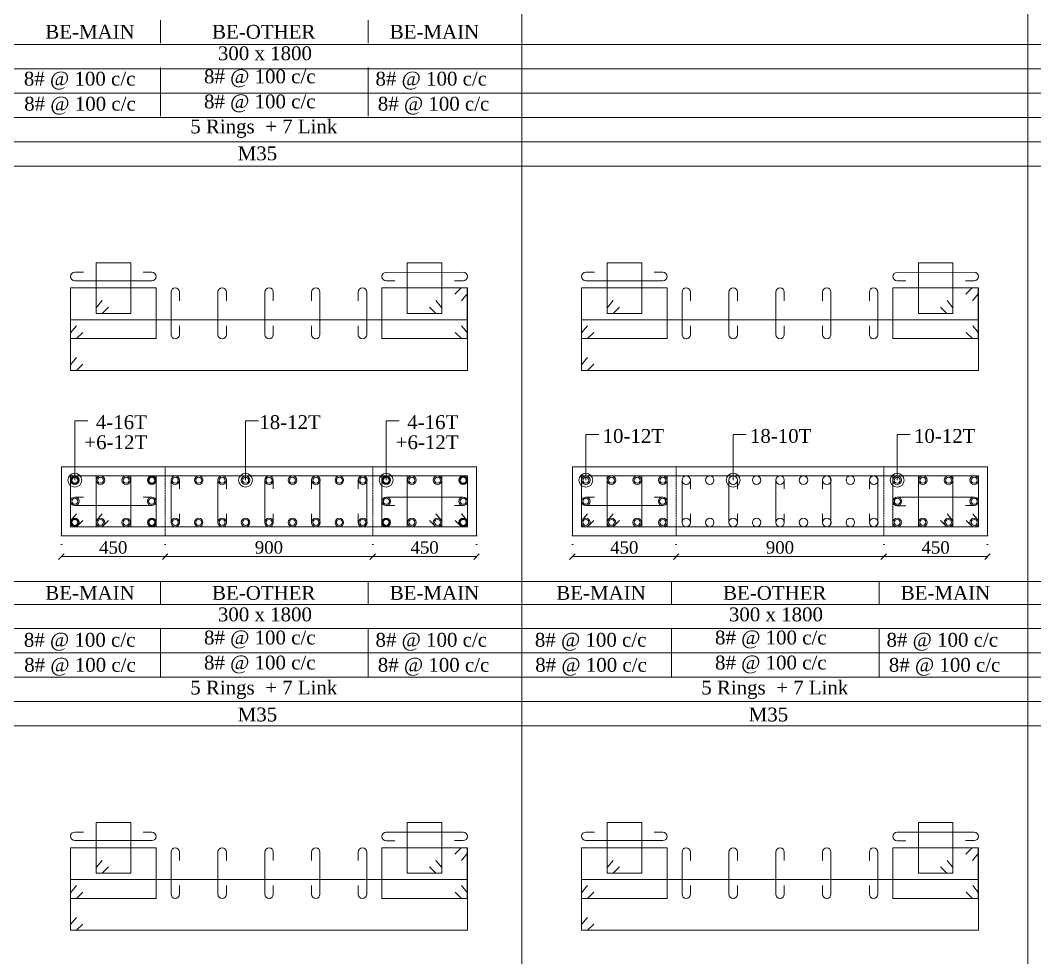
# Model space of a CAD drawing. Header units: millimetres. Extents: x 303 to 27724, y 300 to 68956.
# Drawn here: x 10195 to 14593, y 60667 to 64733 of the extents above; entities that cross this region are included whole.
import ezdxf

# ---------------------------------------------------------------- set-up
doc = ezdxf.new("R2010")
doc.units = ezdxf.units.MM
doc.linetypes.add('( Hidden )', pattern=[0.375, 0.25, -0.125])
doc.linetypes.add('DOT2', pattern=[0.125, 0, -0.125])
doc.layers.get('Defpoints').update_dxf_attribs({"lineweight": 0})
for name, color, linetype, lineweight in [('S-COL. STEEL DIA', 1, 'Continuous', 9), ('S-DIM FOOTING', 7, 'Continuous', 0), ('S-SECTION', 5, 'Continuous', 0), ('S-SECTION MARK', 7, 'Continuous', 0), ('S-SHEET', 7, 'Continuous', 0), ('S-STEEL', 1, 'Continuous', 9), ('S-STEEL-1', 1, 'Continuous', 0), ('S-STEEL-1 C.S.', 106, 'Continuous', 0), ('S-TEXT', 7, 'Continuous', 0)]:
    doc.layers.add(name, color=color, linetype=linetype, lineweight=lineweight)
doc.styles.add('AR', font='ARIALUNI.TTF', dxfattribs={"width": 0.8})
doc.styles.add('S-ROMANS', font='times.ttf')
doc.styles.add('TEXT', font='times.ttf')
doc.dimstyles.new('100', dxfattribs={"dimtxt": 180, "dimasz": 80, "dimexe": 0.18, "dimexo": 0.0625, "dimgap": 1, "dimtad": 1, "dimdec": 0, "dimzin": 0, "dimdsep": 46, "dimtxsty": 'AR', "dimblk": 'DOT', "dimcen": 0.09, "dimse1": 1, "dimse2": 1, "dimclrd": 50, "dimclrt": 256, "dimadec": 0, "dimazin": 0, "dimtfac": 1, "dimtdec": 0, "dimtix": 1, "dimtofl": 0, "dimtmove": 2, "dimatfit": 0, "dimfxl": 1, "dimtolj": 1, "dimtzin": 0, "dimlwd": -1, "dimarcsym": 0})
doc.dimstyles.new('SETU', dxfattribs={"dimtxt": 230, "dimasz": 0.2, "dimexe": 0.1, "dimexo": 0.1, "dimgap": 0.05, "dimtad": 1, "dimdec": 0, "dimzin": 0, "dimdsep": 46, "dimtxsty": 'TEXT', "dimblk": 'OBLIQUE', "dimcen": 0.09, "dimdle": 0.1, "dimclrd": 4, "dimclre": 256, "dimclrt": 256, "dimadec": 1, "dimazin": 0, "dimtfac": 1, "dimtdec": 0, "dimtix": 1, "dimtofl": 0, "dimtmove": 2, "dimatfit": 0, "dimfxl": 1, "dimtolj": 1, "dimtzin": 0, "dimlwd": -1, "dimlwe": -1, "dimarcsym": 1})

# ---------------------------------------------------------------- blocks, each defined once
blk = doc.blocks.new('*U4')
at = {"layer": 'S-COL. STEEL DIA'}
h = blk.add_hatch(color=256, dxfattribs=at)
h.dxf.hatch_style = 1
h.paths.add_polyline_path([(-18.5, 0, 1), (18.5, 0, 1)])
h.paths.add_polyline_path([(13, 0, -1), (-13, 0, -1)], flags=16)
at = {"layer": 'S-COL. STEEL DIA', "lineweight": 5}
for radius in [18.5, 13]:
    blk.add_circle((0, 0), radius, dxfattribs=at)
blk = doc.blocks.new('*U6')
at = {"layer": 'S-COL. STEEL DIA', "lineweight": 5}
for radius in [18.5, 13, 13]:
    blk.add_circle((0, 0), radius, dxfattribs=at)
blk = doc.blocks.new('_Oblique')
at = {"color": 0, "linetype": 'ByBlock', "lineweight": -2}
blk.add_line((-0.5, -0.5), (0.5, 0.5), dxfattribs=at)
blk = doc.blocks.new('*D2076')
at = {"layer": 'Defpoints', "color": 0}
for p in [(10372.5, 62496.2), (10822.5, 62496.2), (10822.5, 62406.3)]:
    blk.add_point(p, dxfattribs=at)
at = {"layer": 'S-DIM FOOTING', "linetype": 'DOT2', "ltscale": 300}
for p, q in [((10372.5, 62496.1), (10372.5, 62406.2)), ((10822.5, 62496.1), (10822.5, 62406.2))]:
    blk.add_line(p, q, dxfattribs=at)
at = {"layer": 'S-DIM FOOTING', "ltscale": 300}
blk.add_line((10372.4, 62406.3), (10822.6, 62406.3), dxfattribs=at)
at = {"layer": 'S-DIM FOOTING', "linetype": 'ByBlock', "xscale": 24, "yscale": 24, "zscale": 24, "rotation": 180}
blk.add_blockref('_Oblique', (10372.5, 62406.3), dxfattribs=at)
at = {"layer": 'S-DIM FOOTING', "linetype": 'ByBlock', "xscale": 24, "yscale": 24, "zscale": 24}
blk.add_blockref('_Oblique', (10822.5, 62406.3), dxfattribs=at)
at = {"layer": 'S-DIM FOOTING', "insert": (10597.5, 62445.8), "char_height": 54, "attachment_point": 5, "style": 'TEXT'}
blk.add_mtext('\\A1;450', dxfattribs=at)
blk = doc.blocks.new('*D2077')
at = {"layer": 'Defpoints', "color": 0}
for p in [(10822.5, 62496.2), (11722.5, 62496.2), (11722.5, 62406.3)]:
    blk.add_point(p, dxfattribs=at)
at = {"layer": 'S-DIM FOOTING', "linetype": 'DOT2', "ltscale": 300}
for p, q in [((10822.5, 62496.1), (10822.5, 62406.2)), ((11722.5, 62496.1), (11722.5, 62406.2))]:
    blk.add_line(p, q, dxfattribs=at)
at = {"layer": 'S-DIM FOOTING', "ltscale": 300}
blk.add_line((10822.4, 62406.3), (11722.6, 62406.3), dxfattribs=at)
at = {"layer": 'S-DIM FOOTING', "linetype": 'ByBlock', "xscale": 24, "yscale": 24, "zscale": 24, "rotation": 180}
blk.add_blockref('_Oblique', (10822.5, 62406.3), dxfattribs=at)
at = {"layer": 'S-DIM FOOTING', "linetype": 'ByBlock', "xscale": 24, "yscale": 24, "zscale": 24}
blk.add_blockref('_Oblique', (11722.5, 62406.3), dxfattribs=at)
at = {"layer": 'S-DIM FOOTING', "insert": (11272.5, 62445.9), "char_height": 54, "attachment_point": 5, "style": 'TEXT'}
blk.add_mtext('\\A1;900', dxfattribs=at)
blk = doc.blocks.new('*D2078')
at = {"layer": 'Defpoints', "color": 0}
for p in [(11722.5, 62496.2), (12172.5, 62496.2), (12172.5, 62406.3)]:
    blk.add_point(p, dxfattribs=at)
at = {"layer": 'S-DIM FOOTING', "linetype": 'DOT2', "ltscale": 300}
for p, q in [((11722.5, 62496.1), (11722.5, 62406.2)), ((12172.5, 62496.1), (12172.5, 62406.2))]:
    blk.add_line(p, q, dxfattribs=at)
at = {"layer": 'S-DIM FOOTING', "ltscale": 300}
blk.add_line((11722.4, 62406.3), (12172.6, 62406.3), dxfattribs=at)
at = {"layer": 'S-DIM FOOTING', "linetype": 'ByBlock', "xscale": 24, "yscale": 24, "zscale": 24, "rotation": 180}
blk.add_blockref('_Oblique', (11722.5, 62406.3), dxfattribs=at)
at = {"layer": 'S-DIM FOOTING', "linetype": 'ByBlock', "xscale": 24, "yscale": 24, "zscale": 24}
blk.add_blockref('_Oblique', (12172.5, 62406.3), dxfattribs=at)
at = {"layer": 'S-DIM FOOTING', "insert": (11947.5, 62445.8), "char_height": 54, "attachment_point": 5, "style": 'TEXT'}
blk.add_mtext('\\A1;450', dxfattribs=at)
blk = doc.blocks.new('_Dot')
at = {"linetype": 'ByBlock', "lineweight": -2}
blk.add_line((-0.5, 0), (-1, 0), dxfattribs=at)
at = {"linetype": 'ByBlock', "const_width": 0.5}
blk.add_lwpolyline([(-0.25, 0, 1), (0.25, 0, 1)], format="xyb", close=True, dxfattribs=at)
blk = doc.blocks.new('*D2121')
at = {"layer": 'Defpoints', "color": 0}
for p in [(12588.1, 62496.2), (13038.1, 62496.2), (13038.1, 62406.3)]:
    blk.add_point(p, dxfattribs=at)
at = {"layer": 'S-DIM FOOTING', "linetype": 'DOT2', "ltscale": 300}
for p, q in [((12588.1, 62496.1), (12588.1, 62406.2)), ((13038.1, 62496.1), (13038.1, 62406.2))]:
    blk.add_line(p, q, dxfattribs=at)
at = {"layer": 'S-DIM FOOTING', "ltscale": 300}
blk.add_line((12588, 62406.3), (13038.2, 62406.3), dxfattribs=at)
at = {"layer": 'S-DIM FOOTING', "linetype": 'ByBlock', "xscale": 24, "yscale": 24, "zscale": 24, "rotation": 180}
blk.add_blockref('_Oblique', (12588.1, 62406.3), dxfattribs=at)
at = {"layer": 'S-DIM FOOTING', "linetype": 'ByBlock', "xscale": 24, "yscale": 24, "zscale": 24}
blk.add_blockref('_Oblique', (13038.1, 62406.3), dxfattribs=at)
at = {"layer": 'S-DIM FOOTING', "insert": (12813.1, 62445.8), "char_height": 54, "attachment_point": 5, "style": 'TEXT'}
blk.add_mtext('\\A1;450', dxfattribs=at)
blk = doc.blocks.new('*D2122')
at = {"layer": 'Defpoints', "color": 0}
for p in [(13038.1, 62496.2), (13938.1, 62496.2), (13938.1, 62406.3)]:
    blk.add_point(p, dxfattribs=at)
at = {"layer": 'S-DIM FOOTING', "linetype": 'DOT2', "ltscale": 300}
for p, q in [((13038.1, 62496.1), (13038.1, 62406.2)), ((13938.1, 62496.1), (13938.1, 62406.2))]:
    blk.add_line(p, q, dxfattribs=at)
at = {"layer": 'S-DIM FOOTING', "ltscale": 300}
blk.add_line((13038, 62406.3), (13938.2, 62406.3), dxfattribs=at)
at = {"layer": 'S-DIM FOOTING', "linetype": 'ByBlock', "xscale": 24, "yscale": 24, "zscale": 24, "rotation": 180}
blk.add_blockref('_Oblique', (13038.1, 62406.3), dxfattribs=at)
at = {"layer": 'S-DIM FOOTING', "linetype": 'ByBlock', "xscale": 24, "yscale": 24, "zscale": 24}
blk.add_blockref('_Oblique', (13938.1, 62406.3), dxfattribs=at)
at = {"layer": 'S-DIM FOOTING', "insert": (13488.1, 62445.9), "char_height": 54, "attachment_point": 5, "style": 'TEXT'}
blk.add_mtext('\\A1;900', dxfattribs=at)
blk = doc.blocks.new('*D2123')
at = {"layer": 'Defpoints', "color": 0}
for p in [(13938.1, 62496.2), (14388.1, 62496.2), (14388.1, 62406.3)]:
    blk.add_point(p, dxfattribs=at)
at = {"layer": 'S-DIM FOOTING', "linetype": 'DOT2', "ltscale": 300}
for p, q in [((13938.1, 62496.1), (13938.1, 62406.2)), ((14388.1, 62496.1), (14388.1, 62406.2))]:
    blk.add_line(p, q, dxfattribs=at)
at = {"layer": 'S-DIM FOOTING', "ltscale": 300}
blk.add_line((13938, 62406.3), (14388.2, 62406.3), dxfattribs=at)
at = {"layer": 'S-DIM FOOTING', "linetype": 'ByBlock', "xscale": 24, "yscale": 24, "zscale": 24, "rotation": 180}
blk.add_blockref('_Oblique', (13938.1, 62406.3), dxfattribs=at)
at = {"layer": 'S-DIM FOOTING', "linetype": 'ByBlock', "xscale": 24, "yscale": 24, "zscale": 24}
blk.add_blockref('_Oblique', (14388.1, 62406.3), dxfattribs=at)
at = {"layer": 'S-DIM FOOTING', "insert": (14163.1, 62445.8), "char_height": 54, "attachment_point": 5, "style": 'TEXT'}
blk.add_mtext('\\A1;450', dxfattribs=at)
blk = doc.blocks.new('*U74')
at = {"layer": 'S-COL. STEEL DIA', "lineweight": 5}
blk.add_circle((0, 0), 18.5, dxfattribs=at)

msp = doc.modelspace()

# ---------------------------------------------------------------- linework, layer by layer
at = {"layer": 'S-SECTION', "elevation": 7.6}
for points in [[(12172.5, 62496.2), (12172.5, 62796.2), (10372.5, 62796.2), (10372.5, 62496.2)], [(14388.1, 62496.2), (14388.1, 62796.2), (12588.1, 62796.2), (12588.1, 62496.2)]]:
    msp.add_lwpolyline(points, close=True, dxfattribs=at)
at = {"layer": 'S-SHEET'}
for p, q in [((12369.1, 68956, -0.3), (12369.1, 299.8, 0.2)), ((14562.7, 68956, 0.5), (14562.7, 299.8, 1)), ((10803, 64732.5, -15.3), (10803, 64633, -15.3)), ((11703, 64732.5, -15.3), (11703, 64633, -15.3)), ((303, 64627.5, -1.1), (27724.1, 64627.5, -1.1)), ((303, 64522.2, -1.1), (27724.1, 64522.2, -1.1)), ((303, 64522.2, -1.1), (27724.1, 64522.2, -1.1)), ((10803, 64527.7, -15.3), (10803, 64316.4, -15.3)), ((11703, 64527.7, -15.3), (11703, 64316.4, -15.3)), ((303, 64416.4, -1.1), (27724.1, 64416.4, -1.1)), ((303, 64310.9, -1.1), (27724.1, 64310.9, -1.1)), ((303, 64205.4, -1.1), (27724.1, 64205.4, -1.1)), ((303, 62298.9, 6.9), (27724.1, 62298.9, 6.9)), ((10803, 62298.8, -7.4), (10803, 62199.2, -7.4)), ((11703, 62298.8, -7.4), (11703, 62199.2, -7.4)), ((13018.5, 62298.8, -8.1), (13018.5, 62199.2, -8.1)), ((13918.5, 62298.8, -8.1), (13918.5, 62199.2, -8.1)), ((303, 62199.4, -1), (27724.1, 62199.4, -1)), ((303, 62199.4, 7.1), (27724.1, 62199.4, 7)), ((303, 62094.2, -1), (27724.1, 62094.2, -1)), ((303, 62094.2, -1), (27724.1, 62094.2, -1)), ((10803, 62094, -7.4), (10803, 61882.7, -7.4)), ((11703, 62094, -7.4), (11703, 61882.7, -7.4)), ((13018.5, 62094, -8.1), (13018.5, 61882.7, -8.1)), ((13918.5, 62094, -8.1), (13918.5, 61882.7, -8.1)), ((303, 61988.4, -1), (27724.1, 61988.4, -1)), ((303, 61882.9, -1), (27724.1, 61882.9, -1)), ((303, 61777.4, -1), (27724.1, 61777.4, -1))]:
    msp.add_line(p, q, dxfattribs=at)
at = {"layer": 'S-SHEET', "color": 0}
for p, q in [((303, 64099.9, -1.1), (27724.1, 64099.9, -1.1)), ((303, 61671.9, -1), (27724.1, 61671.9, -1))]:
    msp.add_line(p, q, dxfattribs=at)
at = {"layer": 'S-STEEL', "color": 3}
for points, elevation in [([(10468.7, 63639.9), (10431, 63639.9, 1), (10431, 63603), (10764.9, 63602.7, 1), (10764.9, 63639.6), (10727.6, 63639.6)], 7.2), ([(11818.7, 63602.3), (11781, 63602.3, -1), (11781, 63639.2), (12114.9, 63639.5, -1), (12114.9, 63602.6), (12077.6, 63602.6)], 7.2), ([(12684.2, 63639.8), (12646.5, 63639.8, 1), (12646.5, 63602.9), (12980.4, 63602.6, 1), (12980.4, 63639.5), (12943.2, 63639.5)], 7.2), ([(14034.2, 63602.3), (13996.5, 63602.3, -1), (13996.5, 63639.2), (14330.4, 63639.5, -1), (14330.4, 63602.6), (14293.2, 63602.6)], 7.2), ([(10884.9, 63407.8), (10884.9, 63370, -1), (10848, 63370), (10848, 63553.1, -1), (10884.9, 63553.1), (10884.9, 63515.9)], 7.6), ([(11088.2, 63407.8), (11088.2, 63370, -1), (11051.2, 63370), (11051.2, 63553.1, -1), (11088.2, 63553.1), (11088.2, 63515.9)], 7.6), ([(11291.4, 63407.8), (11291.4, 63370, -1), (11254.5, 63370), (11254.5, 63553.1, -1), (11291.4, 63553.1), (11291.4, 63515.9)], 7.6), ([(11456.9, 63407.8), (11456.9, 63370, 1), (11493.8, 63370), (11493.8, 63553.1, 1), (11456.9, 63553.1), (11456.9, 63515.9)], 7.6), ([(11660.1, 63407.8), (11660.1, 63370, 1), (11697, 63370), (11697, 63553.1, 1), (11660.1, 63553.1), (11660.1, 63515.9)], 7.6), ([(13100.5, 63407.8), (13100.5, 63370, -1), (13063.6, 63370), (13063.6, 63553.1, -1), (13100.5, 63553.1), (13100.5, 63515.9)], 7.6), ([(13303.7, 63407.8), (13303.7, 63370, -1), (13266.8, 63370), (13266.8, 63553.1, -1), (13303.7, 63553.1), (13303.7, 63515.9)], 7.6), ([(13506.9, 63407.8), (13506.9, 63370, -1), (13470, 63370), (13470, 63553.1, -1), (13506.9, 63553.1), (13506.9, 63515.9)], 7.6), ([(13672.5, 63407.8), (13672.5, 63370, 1), (13709.4, 63370), (13709.4, 63553.1, 1), (13672.5, 63553.1), (13672.5, 63515.9)], 7.6), ([(13875.7, 63407.8), (13875.7, 63370, 1), (13912.6, 63370), (13912.6, 63553.1, 1), (13875.7, 63553.1), (13875.7, 63515.9)], 7.6), ([(10884.9, 62700), (10884.9, 62737.7, 1), (10848, 62737.7), (10848, 62554.6, 1), (10884.9, 62554.6), (10884.9, 62591.9)], 7.6), ([(11088.2, 62700), (11088.2, 62737.7, 1), (11051.2, 62737.7), (11051.2, 62554.6, 1), (11088.2, 62554.6), (11088.2, 62591.9)], 7.6), ([(11291.4, 62700), (11291.4, 62737.7, 1), (11254.5, 62737.7), (11254.5, 62554.6, 1), (11291.4, 62554.6), (11291.4, 62591.9)], 7.6), ([(11456.9, 62700), (11456.9, 62737.7, -1), (11493.8, 62737.7), (11493.8, 62554.6, -1), (11456.9, 62554.6), (11456.9, 62591.9)], 7.6), ([(11660.1, 62700), (11660.1, 62737.7, -1), (11697, 62737.7), (11697, 62554.6, -1), (11660.1, 62554.6), (11660.1, 62591.9)], 7.6), ([(13100.5, 62700), (13100.5, 62737.7, 1), (13063.6, 62737.7), (13063.6, 62554.6, 1), (13100.5, 62554.6), (13100.5, 62591.9)], 7.6), ([(13303.7, 62700), (13303.7, 62737.7, 1), (13266.8, 62737.7), (13266.8, 62554.6, 1), (13303.7, 62554.6), (13303.7, 62591.9)], 7.6), ([(13506.9, 62700), (13506.9, 62737.7, 1), (13470, 62737.7), (13470, 62554.6, 1), (13506.9, 62554.6), (13506.9, 62591.9)], 7.6), ([(13672.5, 62700), (13672.5, 62737.7, -1), (13709.4, 62737.7), (13709.4, 62554.6, -1), (13672.5, 62554.6), (13672.5, 62591.9)], 7.6), ([(13875.7, 62700), (13875.7, 62737.7, -1), (13912.6, 62737.7), (13912.6, 62554.6, -1), (13875.7, 62554.6), (13875.7, 62591.9)], 7.6), ([(10468.7, 62664.9), (10431, 62664.9, 1), (10431, 62628), (10764.9, 62627.7, 1), (10764.9, 62664.6), (10727.6, 62664.6)], 7.2), ([(11818.7, 62627.4), (11781, 62627.4, -1), (11781, 62664.3), (12114.9, 62664.5, -1), (12114.9, 62627.6), (12077.6, 62627.6)], 7.2), ([(12684.2, 62664.8), (12646.5, 62664.8, 1), (12646.5, 62627.9), (12980.4, 62627.6, 1), (12980.4, 62664.5), (12943.2, 62664.5)], 7.2), ([(14034.2, 62627.3), (13996.5, 62627.3, -1), (13996.5, 62664.2), (14330.4, 62664.5, -1), (14330.4, 62627.6), (14293.2, 62627.6)], 7.2), ([(10468.7, 61211.8), (10431, 61211.8, 1), (10431, 61174.9), (10764.9, 61174.6, 1), (10764.9, 61211.5), (10727.6, 61211.5)], 7.4), ([(11818.7, 61174.3), (11781, 61174.3, -1), (11781, 61211.2), (12114.9, 61211.5, -1), (12114.9, 61174.6), (12077.6, 61174.6)], 7.4), ([(12684.2, 61211.8), (12646.5, 61211.8, 1), (12646.5, 61174.9), (12980.4, 61174.6, 1), (12980.4, 61211.5), (12943.2, 61211.5)], 7.4), ([(14034.2, 61174.2), (13996.5, 61174.2, -1), (13996.5, 61211.1), (14330.4, 61211.4, -1), (14330.4, 61174.5), (14293.2, 61174.5)], 7.4), ([(10884.9, 60979.7), (10884.9, 60942, -1), (10848, 60942), (10848, 61125.1, -1), (10884.9, 61125.1), (10884.9, 61087.9)], 7.7), ([(11088.2, 60979.7), (11088.2, 60942, -1), (11051.2, 60942), (11051.2, 61125.1, -1), (11088.2, 61125.1), (11088.2, 61087.9)], 7.7), ([(11291.4, 60979.7), (11291.4, 60942, -1), (11254.5, 60942), (11254.5, 61125.1, -1), (11291.4, 61125.1), (11291.4, 61087.9)], 7.7), ([(11456.9, 60979.7), (11456.9, 60942, 1), (11493.8, 60942), (11493.8, 61125.1, 1), (11456.9, 61125.1), (11456.9, 61087.9)], 7.7), ([(11660.1, 60979.7), (11660.1, 60942, 1), (11697, 60942), (11697, 61125.1, 1), (11660.1, 61125.1), (11660.1, 61087.9)], 7.7), ([(13100.5, 60979.7), (13100.5, 60942, -1), (13063.6, 60942), (13063.6, 61125.1, -1), (13100.5, 61125.1), (13100.5, 61087.9)], 7.7), ([(13303.7, 60979.7), (13303.7, 60942, -1), (13266.8, 60942), (13266.8, 61125.1, -1), (13303.7, 61125.1), (13303.7, 61087.9)], 7.7), ([(13506.9, 60979.7), (13506.9, 60942, -1), (13470, 60942), (13470, 61125.1, -1), (13506.9, 61125.1), (13506.9, 61087.9)], 7.7), ([(13672.5, 60979.7), (13672.5, 60942, 1), (13709.4, 60942), (13709.4, 61125.1, 1), (13672.5, 61125.1), (13672.5, 61087.9)], 7.7), ([(13875.7, 60979.7), (13875.7, 60942, 1), (13912.6, 60942), (13912.6, 61125.1, 1), (13875.7, 61125.1), (13875.7, 61087.9)], 7.7)]:
    msp.add_lwpolyline(points, format="xyb", dxfattribs=dict(at, elevation=elevation))
at = {"layer": 'S-STEEL', "color": 1}
for points, elevation in [([(12079, 63544.3), (12106.5, 63571.7), (12132.5, 63571.7), (12132.5, 63351.7), (11761.7, 63351.7), (11761.7, 63571.7), (12132.5, 63571.7), (12132.5, 63546.6), (12107.3, 63515.8)], 7.6), ([(14294.5, 63544.3), (14322.1, 63571.7), (14348.1, 63571.7), (14348.1, 63351.7), (13977.3, 63351.7), (13977.3, 63571.7), (14348.1, 63571.7), (14348.1, 63546.6), (14322.9, 63515.8)], 7.6), ([(10466.1, 63240.9), (10438.5, 63213.6), (10412.5, 63213.6), (10412.5, 63433.6), (12133.3, 63433.6), (12133.3, 63213.6), (10412.5, 63213.6), (10412.5, 63238.6), (10437.7, 63269.5)], 7.6), ([(12681.6, 63240.9), (12654.1, 63213.6), (12628.1, 63213.6), (12628.1, 63433.6), (14348.9, 63433.6), (14348.9, 63213.6), (12628.1, 63213.6), (12628.1, 63238.6), (12653.3, 63269.5)], 7.6), ([(10466.1, 62563.5), (10438.5, 62536.2), (10412.5, 62536.2), (10412.5, 62756.2), (12133.3, 62756.2), (12133.3, 62536.2), (10412.5, 62536.2), (10412.5, 62561.2), (10437.7, 62592.1)], 7.6), ([(12681.6, 62563.5), (12654.1, 62536.2), (12628.1, 62536.2), (12628.1, 62756.2), (14348.9, 62756.2), (14348.9, 62536.2), (12628.1, 62536.2), (12628.1, 62561.2), (12653.3, 62592.1)], 7.6), ([(12079, 61116.3), (12106.5, 61143.6), (12132.5, 61143.6), (12132.5, 60923.6), (11761.7, 60923.6), (11761.7, 61143.6), (12132.5, 61143.6), (12132.5, 61118.6), (12107.3, 61087.7)], 7.7), ([(14294.5, 61116.3), (14322.1, 61143.6), (14348.1, 61143.6), (14348.1, 60923.6), (13977.3, 60923.6), (13977.3, 61143.6), (14348.1, 61143.6), (14348.1, 61118.6), (14322.9, 61087.7)], 7.7), ([(10466.1, 60812.8), (10438.5, 60785.5), (10412.5, 60785.5), (10412.5, 61005.5), (12133.3, 61005.5), (12133.3, 60785.5), (10412.5, 60785.5), (10412.5, 60810.6), (10437.7, 60841.4)], 7.7), ([(12681.6, 60812.8), (12654.1, 60785.5), (12628.1, 60785.5), (12628.1, 61005.5), (14348.9, 61005.5), (14348.9, 60785.5), (12628.1, 60785.5), (12628.1, 60810.6), (12653.3, 60841.4)], 7.7)]:
    msp.add_lwpolyline(points, dxfattribs=dict(at, elevation=elevation))
at = {"layer": 'S-STEEL-1', "color": 41}
for points, elevation in [([(10577.4, 63488.4), (10549.8, 63461.1), (10523.8, 63461.1), (10523.8, 63681.1), (10673.2, 63681.1), (10673.2, 63461.1), (10523.8, 63461.1), (10523.8, 63486.1), (10549, 63516.9)], 7.6), ([(11968.5, 63488.4), (11996, 63461.1), (12022, 63461.1), (12022, 63681.1), (11872.6, 63681.1), (11872.6, 63461.1), (12022, 63461.1), (12022, 63486.1), (11996.8, 63516.9)], 7.6), ([(12792.9, 63488.4), (12765.4, 63461.1), (12739.4, 63461.1), (12739.4, 63681.1), (12888.8, 63681.1), (12888.8, 63461.1), (12739.4, 63461.1), (12739.4, 63486.1), (12764.6, 63516.9)], 7.6), ([(14184, 63488.4), (14211.6, 63461.1), (14237.6, 63461.1), (14237.6, 63681.1), (14088.2, 63681.1), (14088.2, 63461.1), (14237.6, 63461.1), (14237.6, 63486.1), (14212.4, 63516.9)], 7.6), ([(10577.4, 62563.5), (10549.8, 62536.2), (10523.8, 62536.2), (10523.8, 62756.2), (10673.2, 62756.2), (10673.2, 62536.2), (10523.8, 62536.2), (10523.8, 62561.2), (10549, 62592.1)], 7.6), ([(11968.5, 62563.5), (11996, 62536.2), (12022, 62536.2), (12022, 62756.2), (11872.6, 62756.2), (11872.6, 62536.2), (12022, 62536.2), (12022, 62561.2), (11996.8, 62592.1)], 7.6), ([(12792.9, 62563.5), (12765.4, 62536.2), (12739.4, 62536.2), (12739.4, 62756.2), (12888.8, 62756.2), (12888.8, 62536.2), (12739.4, 62536.2), (12739.4, 62561.2), (12764.6, 62592.1)], 7.6), ([(14184, 62563.5), (14211.6, 62536.2), (14237.6, 62536.2), (14237.6, 62756.2), (14088.2, 62756.2), (14088.2, 62536.2), (14237.6, 62536.2), (14237.6, 62561.2), (14212.4, 62592.1)], 7.6), ([(10577.4, 61060.3), (10549.8, 61033), (10523.8, 61033), (10523.8, 61253), (10673.2, 61253), (10673.2, 61033), (10523.8, 61033), (10523.8, 61058), (10549, 61088.9)], 7.7), ([(11968.5, 61060.3), (11996, 61033), (12022, 61033), (12022, 61253), (11872.6, 61253), (11872.6, 61033), (12022, 61033), (12022, 61058), (11996.8, 61088.9)], 7.7), ([(12792.9, 61060.3), (12765.4, 61033), (12739.4, 61033), (12739.4, 61253), (12888.8, 61253), (12888.8, 61033), (12739.4, 61033), (12739.4, 61058), (12764.6, 61088.9)], 7.7), ([(14184, 61060.3), (14211.6, 61033), (14237.6, 61033), (14237.6, 61253), (14088.2, 61253), (14088.2, 61033), (14237.6, 61033), (14237.6, 61058), (14212.4, 61088.9)], 7.7)]:
    msp.add_lwpolyline(points, dxfattribs=dict(at, elevation=elevation))
at = {"layer": 'S-STEEL-1', "color": 6}
for points, elevation in [([(10466.1, 63379), (10438.5, 63351.7), (10412.5, 63351.7), (10412.5, 63571.7), (10783.3, 63571.7), (10783.3, 63351.7), (10412.5, 63351.7), (10412.5, 63376.7), (10437.7, 63407.6)], 7.6), ([(12079.8, 63379), (12107.3, 63351.7), (12133.3, 63351.7), (12133.3, 63571.7), (11762.5, 63571.7), (11762.5, 63351.7), (12133.3, 63351.7), (12133.3, 63376.7), (12108.1, 63407.6)], 7.6), ([(12681.6, 63379), (12654.1, 63351.7), (12628.1, 63351.7), (12628.1, 63571.7), (12998.9, 63571.7), (12998.9, 63351.7), (12628.1, 63351.7), (12628.1, 63376.7), (12653.3, 63407.6)], 7.6), ([(14295.3, 63379), (14322.9, 63351.7), (14348.9, 63351.7), (14348.9, 63571.7), (13978.1, 63571.7), (13978.1, 63351.7), (14348.9, 63351.7), (14348.9, 63376.7), (14323.7, 63407.6)], 7.6), ([(10466.1, 62563.5), (10438.5, 62536.2), (10412.5, 62536.2), (10412.5, 62756.2), (10783.3, 62756.2), (10783.3, 62536.2), (10412.5, 62536.2), (10412.5, 62561.2), (10437.7, 62592.1)], 7.6), ([(12079.8, 62563.5), (12107.3, 62536.2), (12133.3, 62536.2), (12133.3, 62756.2), (11762.5, 62756.2), (11762.5, 62536.2), (12133.3, 62536.2), (12133.3, 62561.2), (12108.1, 62592.1)], 7.6), ([(12681.6, 62563.5), (12654.1, 62536.2), (12628.1, 62536.2), (12628.1, 62756.2), (12998.9, 62756.2), (12998.9, 62536.2), (12628.1, 62536.2), (12628.1, 62561.2), (12653.3, 62592.1)], 7.6), ([(14295.3, 62563.5), (14322.9, 62536.2), (14348.9, 62536.2), (14348.9, 62756.2), (13978.1, 62756.2), (13978.1, 62536.2), (14348.9, 62536.2), (14348.9, 62561.2), (14323.7, 62592.1)], 7.6), ([(10466.1, 60950.9), (10438.5, 60923.6), (10412.5, 60923.6), (10412.5, 61143.6), (10783.3, 61143.6), (10783.3, 60923.6), (10412.5, 60923.6), (10412.5, 60948.6), (10437.7, 60979.5)], 7.7), ([(12079.8, 60950.9), (12107.3, 60923.6), (12133.3, 60923.6), (12133.3, 61143.6), (11762.5, 61143.6), (11762.5, 60923.6), (12133.3, 60923.6), (12133.3, 60948.6), (12108.1, 60979.5)], 7.7), ([(12681.6, 60950.9), (12654.1, 60923.6), (12628.1, 60923.6), (12628.1, 61143.6), (12998.9, 61143.6), (12998.9, 60923.6), (12628.1, 60923.6), (12628.1, 60948.6), (12653.3, 60979.5)], 7.7), ([(14295.3, 60950.9), (14322.9, 60923.6), (14348.9, 60923.6), (14348.9, 61143.6), (13978.1, 61143.6), (13978.1, 60923.6), (14348.9, 60923.6), (14348.9, 60948.6), (14323.7, 60979.5)], 7.7)]:
    msp.add_lwpolyline(points, dxfattribs=dict(at, elevation=elevation))
at = {"layer": 'S-STEEL-1 C.S.', "color": 8, "linetype": '( Hidden )'}
for p, q in [((10822.5, 62496.2, 7.6), (10822.5, 62796.2, 7.6)), ((11722.5, 62496.2, 7.6), (11722.5, 62796.2, 7.6)), ((13038.1, 62496.2, 7.6), (13038.1, 62796.2, 7.6)), ((13938.1, 62496.2, 7.6), (13938.1, 62796.2, 7.6))]:
    msp.add_line(p, q, dxfattribs=at)

# ---------------------------------------------------------------- block references
at = {"layer": 'S-COL. STEEL DIA', "xscale": -1, "rotation": 180}
for name, p in [('*U4', (10431, 62737.7, 7.6)), ('*U6', (10866.5, 62737.7, 7.6)), ('*U6', (10968.1, 62737.7, 7.6)), ('*U6', (11069.7, 62737.7, 7.6)), ('*U6', (11171.3, 62737.7, 7.6)), ('*U6', (11272.9, 62737.7, 7.6)), ('*U6', (11374.5, 62737.7, 7.6)), ('*U6', (11476.1, 62737.7, 7.6)), ('*U6', (11577.8, 62737.7, 7.6)), ('*U6', (11679.4, 62737.7, 7.6)), ('*U4', (11781, 62737.7, 7.6)), ('*U6', (11892.3, 62737.7, 7.6)), ('*U6', (12003.6, 62737.7, 7.6)), ('*U6', (12646.5, 62737.7, 7.6)), ('*U74', (13082, 62737.7, 7.6)), ('*U74', (13183.6, 62737.7, 7.6)), ('*U74', (13285.3, 62737.7, 7.6)), ('*U74', (13386.9, 62737.7, 7.6)), ('*U74', (13488.5, 62737.7, 7.6)), ('*U74', (13590.1, 62737.7, 7.6)), ('*U74', (13691.7, 62737.7, 7.6)), ('*U74', (13793.3, 62737.7, 7.6)), ('*U74', (13894.9, 62737.7, 7.6)), ('*U6', (13996.5, 62737.7, 7.6)), ('*U6', (14107.8, 62737.7, 7.6)), ('*U6', (14219.1, 62737.7, 7.6))]:
    msp.add_blockref(name, p, dxfattribs=at)
at = {"layer": 'S-COL. STEEL DIA', "rotation": 180}
for name, p in [('*U6', (10542.3, 62737.7, 7.6)), ('*U6', (10653.6, 62737.7, 7.6)), ('*U4', (10764.9, 62737.7, 7.6)), ('*U4', (12114.9, 62737.7, 7.6)), ('*U6', (12757.8, 62737.7, 7.6)), ('*U6', (12869.1, 62737.7, 7.6)), ('*U6', (12980.4, 62737.7, 7.6)), ('*U6', (14330.4, 62737.7, 7.6))]:
    msp.add_blockref(name, p, dxfattribs=at)
at = {"layer": 'S-COL. STEEL DIA'}
for name, p in [('*U6', (10431, 62646.2, 7.6)), ('*U6', (11781.8, 62646.2, 7.6)), ('*U6', (12646.5, 62646.2, 7.6)), ('*U6', (13997.3, 62646.2, 7.6)), ('*U4', (10431, 62554.6, 7.6)), ('*U6', (10866.5, 62554.6, 7.6)), ('*U6', (10968.1, 62554.6, 7.6)), ('*U6', (11069.7, 62554.6, 7.6)), ('*U6', (11171.3, 62554.6, 7.6)), ('*U6', (11272.9, 62554.6, 7.6)), ('*U6', (11374.5, 62554.6, 7.6)), ('*U6', (11476.1, 62554.6, 7.6)), ('*U6', (11577.8, 62554.6, 7.6)), ('*U6', (11679.4, 62554.6, 7.6)), ('*U4', (11781, 62554.6, 7.6)), ('*U6', (11892.3, 62554.6, 7.6)), ('*U6', (12003.6, 62554.6, 7.6)), ('*U6', (12646.5, 62554.6, 7.6)), ('*U74', (13082, 62554.6, 7.6)), ('*U74', (13183.6, 62554.6, 7.6)), ('*U74', (13285.3, 62554.6, 7.6)), ('*U74', (13386.9, 62554.6, 7.6)), ('*U74', (13488.5, 62554.6, 7.6)), ('*U74', (13590.1, 62554.6, 7.6)), ('*U74', (13691.7, 62554.6, 7.6)), ('*U74', (13793.3, 62554.6, 7.6)), ('*U74', (13894.9, 62554.6, 7.6)), ('*U6', (13996.5, 62554.6, 7.6)), ('*U6', (14107.8, 62554.6, 7.6)), ('*U6', (14219.1, 62554.6, 7.6))]:
    msp.add_blockref(name, p, dxfattribs=at)
at = {"layer": 'S-COL. STEEL DIA', "xscale": -1}
for name, p in [('*U6', (10764.1, 62646.2, 7.6)), ('*U6', (12114.9, 62646.2, 7.6)), ('*U6', (12979.6, 62646.2, 7.6)), ('*U6', (14330.4, 62646.2, 7.6)), ('*U6', (10542.3, 62554.6, 7.6)), ('*U6', (10653.6, 62554.6, 7.6)), ('*U4', (10764.9, 62554.6, 7.6)), ('*U4', (12114.9, 62554.6, 7.6)), ('*U6', (12757.8, 62554.6, 7.6)), ('*U6', (12869.1, 62554.6, 7.6)), ('*U6', (12980.4, 62554.6, 7.6)), ('*U6', (14330.4, 62554.6, 7.6))]:
    msp.add_blockref(name, p, dxfattribs=at)

# ---------------------------------------------------------------- texts
at = {"layer": 'S-TEXT', "style": 'S-ROMANS'}
for s, p in [('BE-MAIN ', (10303, 64652.7, -15.3)), ('BE-OTHER', (11026, 64652.7, -15.3)), ('BE-MAIN ', (11796.5, 64652.7, -15.3)), ('300 x 1800', (11051.3, 64559.5, -15.3)), ('8# @ 100 c/c', (10210, 64449.2, -15.3)), ('8# @ 100 c/c', (10991, 64459.2, -15.3)), ('8# @ 100 c/c', (11734.5, 64449.2, -15.3)), ('8# @ 100 c/c', (10211.5, 64340.6, -15.3)), ('8# @ 100 c/c', (10991, 64350.6, -15.3)), ('8# @ 100 c/c', (11744.5, 64340.6, -15.3)), ('5 Rings  + 7 Link', (10931.3, 64242.1, -15.3)), ('M35', (11137.2, 64125.4, -15.3)), ('BE-MAIN ', (10303, 62219, -7.4)), ('BE-OTHER', (11026, 62219, -7.4)), ('BE-MAIN ', (11796.5, 62219, -7.4)), ('BE-MAIN ', (12518.6, 62219, -8.1)), ('BE-OTHER', (13241.6, 62219, -8.1)), ('BE-MAIN ', (14012.1, 62219, -8.1)), ('300 x 1800', (11051.3, 62125.7, -7.4)), ('300 x 1800', (13266.8, 62125.7, -8.1)), ('8# @ 100 c/c', (10210, 62015.5, -7.4)), ('8# @ 100 c/c', (10991, 62025.5, -7.4)), ('8# @ 100 c/c', (11734.5, 62015.5, -7.4)), ('8# @ 100 c/c', (12425.6, 62015.5, -8.1)), ('8# @ 100 c/c', (13206.6, 62025.5, -8.1)), ('8# @ 100 c/c', (13950.1, 62015.5, -8.1)), ('8# @ 100 c/c', (10991, 61916.9, -7.4)), ('8# @ 100 c/c', (13206.6, 61916.9, -8.1)), ('8# @ 100 c/c', (10211.5, 61906.9, -7.4)), ('8# @ 100 c/c', (11744.5, 61906.9, -7.4)), ('8# @ 100 c/c', (12427.1, 61906.9, -8.1)), ('8# @ 100 c/c', (13960.1, 61906.9, -8.1)), ('5 Rings  + 7 Link', (10931.3, 61808.4, -7.4)), ('5 Rings  + 7 Link', (13146.8, 61808.4, -8.1)), ('M35', (11137.2, 61691.7, -7.4)), ('M35', (13352.7, 61691.7, -8.1))]:
    msp.add_text(s, height=60, dxfattribs=at).set_placement(p)
at = {"layer": 'S-TEXT', "color": 7, "style": 'TEXT'}
for s, p in [('4-16T', (10522, 62959.6, 7.6)), ('18-12T', (11230.6, 62959.6, 7.6)), ('4-16T', (11872, 62959.6, 7.6)), ('10-12T', (12719.1, 62899.8, 7.6)), ('18-10T', (13357.8, 62899.8, 7.6)), ('10-12T', (14069.1, 62899.8, 7.6)), ('+6-12T', (10472.3, 62872.5, 7.6)), ('+6-12T', (11822.3, 62872.5, 7.6))]:
    msp.add_text(s, height=60, dxfattribs=at).set_placement(p)

# ---------------------------------------------------------------- dimensions: what is measured, and where the dimension line sits
at = {"layer": 'S-DIM FOOTING', "ltscale": 300}
for base, p1, p2, picture, middle in [((10822.5, 62406.3, 7.2), (10372.5, 62496.2, 7.6), (10822.5, 62496.2, 7.6), '*D2076', (10597.5, 62445.8, 7.2)), ((11722.5, 62406.3, 7.2), (10822.5, 62496.2, 7.6), (11722.5, 62496.2, 7.6), '*D2077', (11272.5, 62445.9, 7.2)), ((12172.5, 62406.3, 7.2), (11722.5, 62496.2, 7.6), (12172.5, 62496.2, 7.6), '*D2078', (11947.5, 62445.8, 7.2)), ((13038.1, 62406.3, 7.2), (12588.1, 62496.2, 7.6), (13038.1, 62496.2, 7.6), '*D2121', (12813.1, 62445.8, 7.2)), ((13938.1, 62406.3, 7.2), (13038.1, 62496.2, 7.6), (13938.1, 62496.2, 7.6), '*D2122', (13488.1, 62445.9, 7.2)), ((14388.1, 62406.3, 7.2), (13938.1, 62496.2, 7.6), (14388.1, 62496.2, 7.6), '*D2123', (14163.1, 62445.8, 7.2))]:
    dim = msp.add_linear_dim(base=base, p1=p1, p2=p2, angle=180, dimstyle='SETU', override={"dimscale": 1.2, "dimtxt": 45, "dimasz": 20, "dimgap": 10, "dimblk1": 'Oblique', "dimblk2": 'Oblique', "dimsah": 1, "dimclrd": 256, "dimarcsym": 1}, dxfattribs=at)
    dim.commit()
    dim.dimension.update_dxf_attribs({"geometry": picture, "text_midpoint": middle})

# ---------------------------------------------------------------- leaders
at = {"layer": 'S-SECTION MARK'}
for points in [[(10431, 62737.7, 7.6), (10431, 62995.4, 7.6), (10487.4, 62995.4, 7.6)], [(11171.3, 62737.7, 7.6), (11171.3, 62995.4, 7.6), (11227.7, 62995.4, 7.6)], [(11781, 62737.7, 7.6), (11781, 62995.4, 7.6), (11837.4, 62995.4, 7.6)], [(12646.5, 62737.7, 7.6), (12646.5, 62935.6, 7.6), (12703, 62935.6, 7.6)], [(13285.3, 62737.7, 7.6), (13285.3, 62935.6, 7.6), (13341.7, 62935.6, 7.6)], [(13996.5, 62737.7, 7.6), (13996.5, 62935.6, 7.6), (14053, 62935.6, 7.6)]]:
    msp.add_leader(points, dimstyle='100', override={"dimasz": 60, "dimtad": 0, "dimclrd": 256, "dimldrblk": 'DotBlank', "dimfxl": 50, "dimfxlon": 1, "dimarcsym": 1}, dxfattribs=at)

doc.saveas('drawing.dxf')
